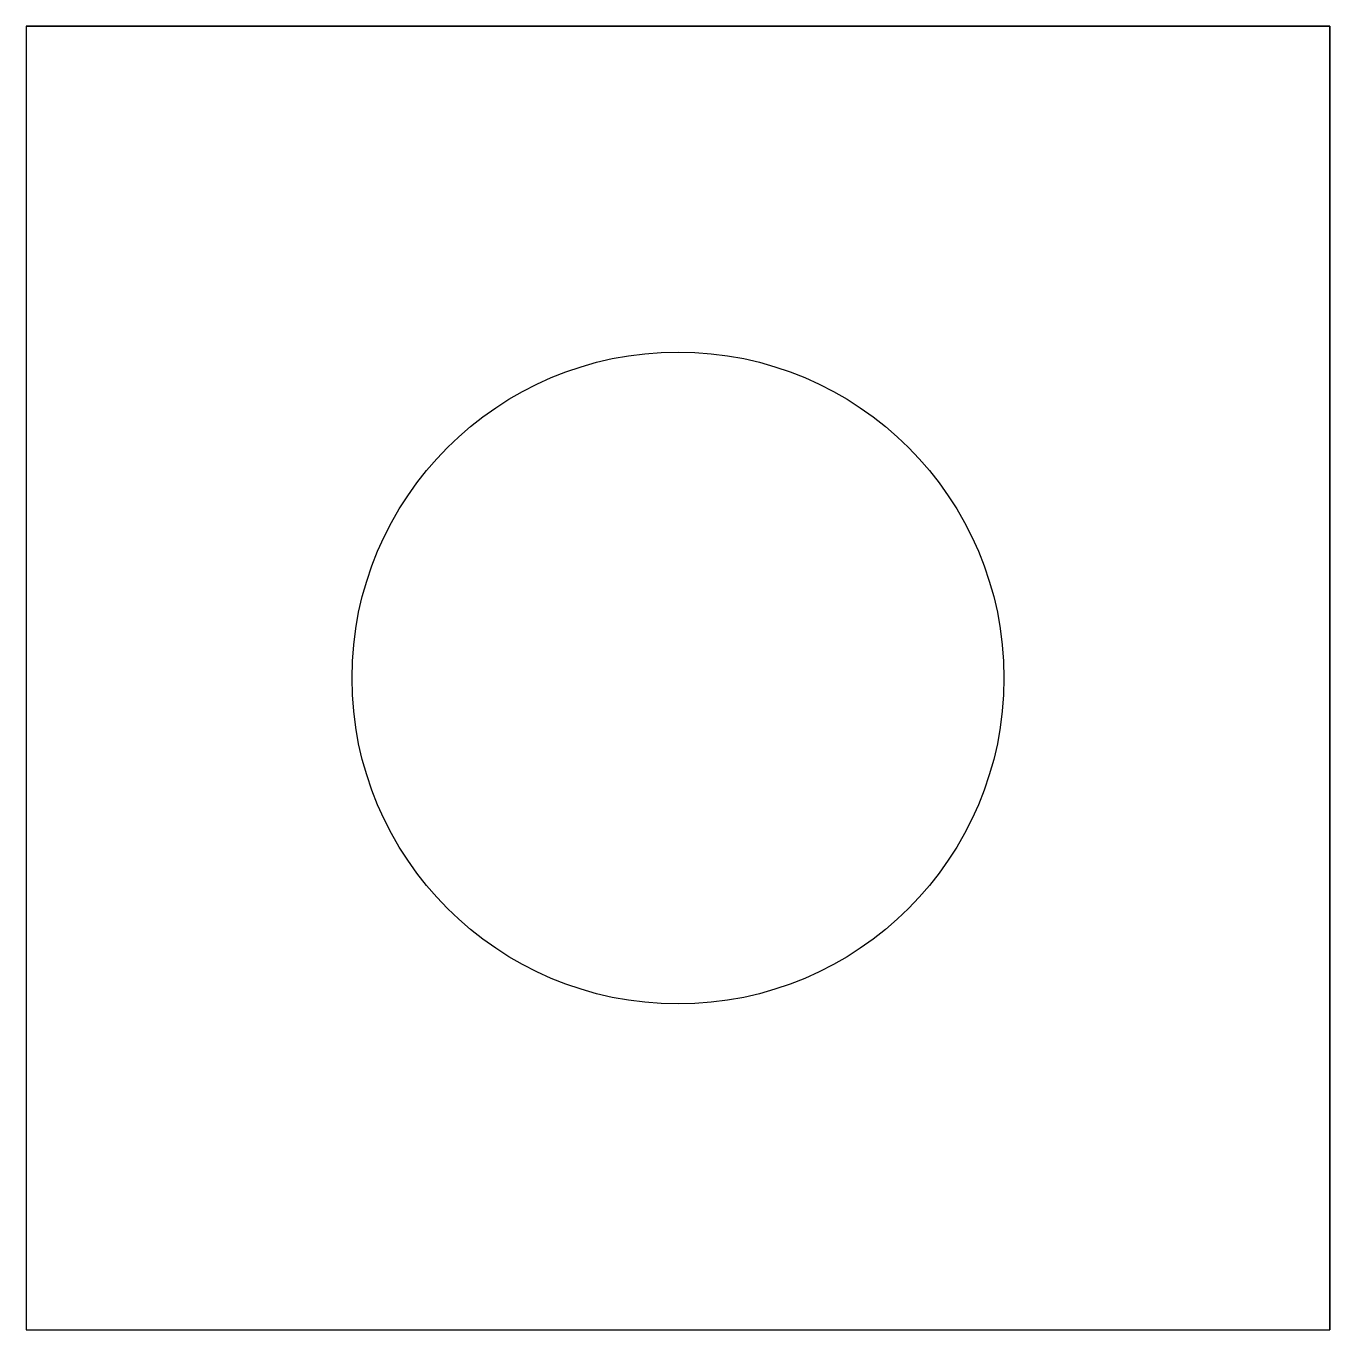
# Model space of a CAD drawing. Extents: x 0 to 10, y 0 to 10.
import ezdxf

# ---------------------------------------------------------------- set-up
doc = ezdxf.new("R2010")
doc.units = 0
doc.layers.get('0').update_dxf_attribs({"linetype": 'CONTINUOUS'})

# ---------------------------------------------------------------- blocks, each defined once
blk = doc.blocks.new('*U4')
at = {"color": 7}
for p, q in [((0, 10, 10), (10, 10, 10)), ((0, 10), (0, 10, 10)), ((0, 10, 10), (0, 0, 10)), ((0, 10), (0, 0)), ((10, 10), (0, 10)), ((10, 10), (10, 10, 10)), ((10, 10, 10), (10, 0, 10)), ((10, 0), (10, 10)), ((5, 7.5), (5, 7.5, 10)), ((4.043292, 7.309699), (4.043292, 7.309699, 10)), ((5.956709, 7.309699), (5.956709, 7.309699, 10)), ((3.232234, 6.767767), (3.232234, 6.767767, 10)), ((6.767767, 6.767767), (6.767767, 6.767767, 10)), ((2.690301, 5.956709), (2.690301, 5.956709, 10)), ((7.309699, 5.956709), (7.309699, 5.956709, 10)), ((2.5, 5), (2.5, 5, 10)), ((7.5, 5), (7.5, 5, 10)), ((2.690301, 4.043292), (2.690301, 4.043292, 10)), ((7.309699, 4.043291), (7.309699, 4.043291, 10)), ((3.232233, 3.232233), (3.232233, 3.232233, 10)), ((6.767766, 3.232233), (6.767766, 3.232233, 10)), ((4.043291, 2.690301), (4.043291, 2.690301, 10)), ((5.956708, 2.690301), (5.956708, 2.690301, 10)), ((5, 2.5), (5, 2.5, 10)), ((0, 0), (0, 0, 10)), ((0, 0, 10), (10, 0, 10)), ((0, 0), (10, 0)), ((10, 0, 10), (10, 0))]:
    blk.add_line(p, q, dxfattribs=at)
for centre in [(5, 5), (5, 5, 10)]:
    blk.add_circle(centre, 2.5, dxfattribs=at)

msp = doc.modelspace()

# ---------------------------------------------------------------- block references
msp.add_blockref('*U4', (0, 0))

doc.saveas('drawing.dxf')
